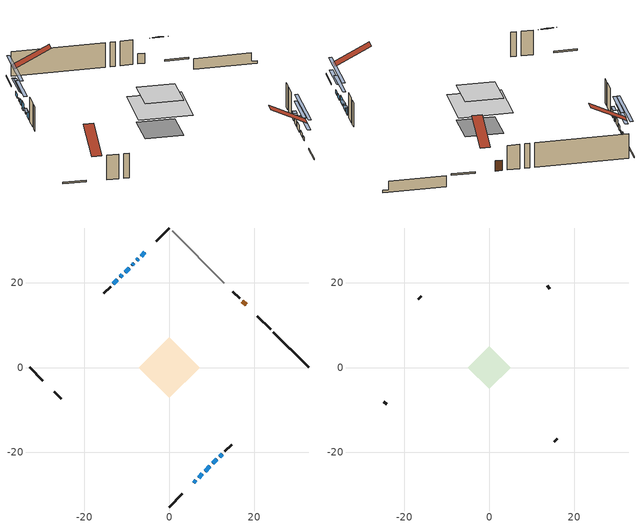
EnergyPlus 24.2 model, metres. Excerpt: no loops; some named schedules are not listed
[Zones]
conditioned space
 floor adiabatic (AdiabaticFloorConstruction): -7.15,0 0,7.15 7.15,0 0,-7.15 z3.35
 floor foundation (Slab1 construction): -5.05,0 0,5.05 5.05,0 0,-5.05 z-1.22
 wall outside (RimJoist1 construction): 0,-32.86 3.12,-29.74 / -32.86,0 -29.74,-3.12 / 0,32.86 -3.12,29.74 / 23.89,8.98 20.77,12.1 z0.91:1.21
 wall outside (AdiabaticWallConstruction 1): 18.12,14.75 17.21,15.65 z0.91:2.94
 wall outside (AdiabaticWallConstruction): 5.77,-27.09 6.27,-26.59 z0.91:1.62; -5.77,27.09 -6.63,26.23 / 6.93,-25.93 7.79,-25.07 z0.91:1.73; -7.29,25.58 -7.65,25.21 z0.91:1.42; -8.31,24.56 -8.78,24.09 z0.91:1.93; -9.43,23.43 -10.4,22.46 / 8.45,-24.42 9.6,-23.27 / -12.2,20.66 -13.17,19.69 / 10.25,-22.61 11.23,-21.64 / 11.88,-20.98 12.46,-20.41 z0.91:2.28; -11.06,21.81 -11.54,21.32 z0.91:1.7
 wall outside (Wall1 construction): 13.11,-19.75 14.71,-18.16 / -27.09,-5.77 -25.5,-7.36 / -13.83,19.04 -15.42,17.45 / 16.55,16.31 14.96,17.9 z0.91:5.79
 wall foundation (FoundationWall1 construction): 24.54,8.32,-1.22 24.54,8.32,0.91 32.03,0.83,0.91 32.03,0.83,-0.78 32.86,0,-0.78 32.86,0,-1.22
 wall adiabatic (Wall4 construction): 12.96,19.9 0.66,32.21 z0.91:5.79
 window (WindowConstruction 7): 5.77,-27.09 6.27,-26.59 z0.91:1.62
 window (WindowConstruction 9): -5.77,27.09 -6.63,26.23 z0.91:1.72
 window (WindowConstruction 10): 6.93,-25.93 7.79,-25.07 z0.91:1.72
 window (WindowConstruction 8): -7.29,25.57 -7.65,25.21 z0.91:1.42
 window (WindowConstruction): -8.31,24.56 -8.77,24.09 z0.91:1.92
 window (WindowConstruction 1): -9.43,23.43 -10.4,22.46 z0.91:2.28
 window (WindowConstruction 2): 8.45,-24.41 9.6,-23.27 z0.91:2.28
 window (WindowConstruction 3): -11.06,21.81 -11.54,21.32 z0.91:1.7
 window (WindowConstruction 4): -12.2,20.66 -13.17,19.69 z0.91:2.28
 window (WindowConstruction 5): 10.25,-22.61 11.22,-21.64 z0.91:2.28
 window (WindowConstruction 6): 11.88,-20.98 12.46,-20.41 z0.91:2.28
 door (Door): 18.12,14.75 17.21,15.65 z0.91:2.94
 ceiling adiabatic (AdiabaticFloorConstruction): 0,-7.15 7.15,0 0,7.15 -7.15,0 z3.35
attic - vented
 floor to conditioned space (Floor1 construction Reversed): -5.05,0 0,5.05 5.05,0 0,-5.05 z5.79
 wall outside (Wall3 construction): 15.36,-17.5 16.05,-16.82 / -24.84,-8.02 -24.16,-8.7 / -16.08,16.79 -16.76,16.11 / 14.3,18.56 13.62,19.24 z0.91:5.79
 roof outside (Roof1 construction): 5.11,-27.75,5.79 0.33,-22.97,9.17 -1,-24.31,9.17 3.78,-29.09,5.79; -27.75,-5.11,5.79 -22.97,-0.33,9.17 -24.31,1,9.17 -29.09,-3.78,5.79; -5.11,27.75,5.79 -0.33,22.97,9.17 1,24.31,9.17 -3.78,29.09,5.79; 18.77,14.09,5.79 13.99,9.31,9.17 15.33,7.97,9.17 20.11,12.75,5.79
shading: 8.21,-24.65 3.83,-29.03 4.26,-29.46 8.64,-25.08 z4.36; -10.08,22.78 -2.32,30.54 -2.75,30.97 -10.51,23.21 z6.6; 11.24,-21.62 3.48,-29.38 3.91,-29.82 11.67,-22.05 z6.6; -9.59,23.28 -5.35,27.51 -5.78,27.94 -10.02,23.71 z4.16; -10.71,22.15 -6.37,26.49 -6.8,26.93 -11.14,22.58 z4.67; -12.34,20.52 -7.49,25.37 -7.93,25.8 -12.77,20.96 z5.02; 11.54,-21.33 6.51,-26.35 6.94,-26.78 11.97,-21.76 z5.02; -11.65,21.21 -10.95,21.91 -11.38,22.34 -12.08,21.65 z1.85; -13.28,19.59 -12.09,20.77 -12.53,21.2 -13.71,20.02 z2.43; 11.33,-21.53 10.15,-22.71 10.58,-23.15 11.76,-21.96 z2.43; 12.56,-20.3 11.78,-21.09 12.21,-21.52 12.99,-20.73 z2.43
[Building]
Building 1: Terrain=Suburbs
[Site:Location]
Toronto City Centre_ON: Latitude {deg}=43.63; Longitude {deg}=-79.39; Time Zone {hr}=-5; Elevation {m}=77; Keep Site Location Information=Yes
[Site:GroundTemperature:Shallow]
5.01852, 3.26908, 3.12898, 3.95918, 7.29196, 10.6092, 13.4851, 15.3069, 15.4617, 13.9799, 11.1774, 7.9619
[Site:WaterMainsTemperature]
Calculation Method=Schedule; Temperature Schedule=mains temperature schedule
[Material] Roughness=Rough; Thermal Absorptance=0.9
Name | Thickness {m} | Conductivity {W/m-K} | Density {kg/m3} | Specific Heat {J/kg-K} | Solar Absorptance | Visible Absorptance
asphalt or fiberglass shingles | 0.00635 | 0.162714 | 1121.4 | 1465.45 | 0.4 | 0.4
ceiling stud and cavity | 0.1397 | 0.0766543 | 65.682 | 1177.47 | 0.7 | 0.7
concrete 4.0 in. | 0.1016 | 1.803125 | 2242.8 | 837.4 | 0.7 | 0.7
concrete 8.0 in. | 0.2032 | 1.803125 | 2242.8 | 837.4 | 0.7 | 0.7
door material | 0.04445 | 0.188738 | 512.64 | 1214.23 | 0.7 | 0.7
floor covering | 0.0127 | 0.0433444 | 54.468 | 1339.84 | 0.6 | 0.6
floor rigid ins; wall rigid ins | 0.512978 | 0.029427 | 32.04 | 1214.23 | 0.7 | 0.7
floor stud and cavity | 0.1397 | 1.75129 | 37.0049 | 1207.88 | 0.7 | 0.7
furniture material conditioned space 1 | 0.1524 | 0.115458 | 640.8 | 1214.23 | 0.6 | 0.6
gypsum board | 0.0127 | 0.160291 | 801 | 837.4 | 0.6 | 0.6
osb sheathing 0.5 in. | 0.0127 | 0.115458 | 512.64 | 1214.23 | 0.7 | 0.7
osb sheathing 0.5 in. 1 | 0.0127 | 0.115458 | 512.64 | 1214.23 | 0.84 | 0.84
osb sheathing 0.75 in. | 0.01905 | 0.115458 | 512.64 | 1214.23 | 0.7 | 0.7
osb sheathing 2.0 in. | 0.0508 | 0.115458 | 512.64 | 1214.23 | 0.7 | 0.7
rim joist stud and cavity | 0.0508 | 0.49249 | 125.044 | 1163.47 | 0.6 | 0.6
wall stud and cavity | 0.1397 | 0.351067 | 139.0536 | 1170.24 | 0.7 | 0.7
wall stud and cavity 1 | 0.0889 | 6.1454 | 50.32683 | 1063.81 | 0.6 | 0.6
wall stud and cavity 2 | 0.1397 | 0.24907 | 139.0536 | 1170.24 | 0.7 | 0.7
wall stud and cavity 3 | 0.0889 | 0.380278 | 52.3479 | 1209.89 | 0.7 | 0.7
wall stud and cavity 4 | 0.0889 | 0.391764 | 83.0341 | 1211.67 | 0.7 | 0.7
wood siding | 0.0254 | 0.102417 | 544.68 | 1172.36 | 0.84 | 0.84
wood siding 1 | 0.00254 | 0.102417 | 544.68 | 1172.36 | 0.84 | 0.84
wood siding 2; wood siding 3; wood siding 4 | 0.0254 | 0.102417 | 544.68 | 1172.36 | 0.7 | 0.7
[WindowMaterial:SimpleGlazingSystem]
Name | U-Factor {W/m2-K} | Solar Heat Gain Coefficient
WindowMaterial | 2.68172 | 0.47
WindowMaterial 1 | 2.66639 | 0.54
WindowMaterial 2 | 2.66525 | 0.55
WindowMaterial 3 | 2.68683 | 0.45
WindowMaterial 4 | 2.6732 | 0.51
WindowMaterial 5 | 5.34981 | 0.68
WindowMaterial 6 | 5.00743 | 0.62
WindowMaterial 7 | 2.680016 | 0.49
[Construction]
AdiabaticFloorConstruction: floor stud and cavity, floor rigid ins, osb sheathing 0.75 in., floor covering
AdiabaticWallConstruction: wood siding 3, wall rigid ins, wall stud and cavity 3, gypsum board
AdiabaticWallConstruction 1: wood siding 4, wall rigid ins, wall stud and cavity 3, gypsum board
Door: door material
Floor1 construction Reversed: gypsum board, ceiling stud and cavity
FoundationWall1 construction: concrete 8.0 in.
furniture construction conditioned space 1: furniture material conditioned space 1
PartitionWallConstruction: gypsum board, wall stud and cavity 4, gypsum board
RimJoist1 construction: wood siding 2, osb sheathing 2.0 in., rim joist stud and cavity
Roof1 construction: asphalt or fiberglass shingles
Slab1 construction: concrete 4.0 in.
Wall1 construction: wood siding, osb sheathing 0.5 in., wall stud and cavity, gypsum board
Wall3 construction: wood siding 1, wall stud and cavity 1
Wall4 construction: osb sheathing 0.5 in. 1, wall stud and cavity 2, gypsum board
WindowConstruction: WindowMaterial
WindowConstruction 1; WindowConstruction 4; WindowConstruction 5: WindowMaterial 1
WindowConstruction 10; WindowConstruction 9: WindowMaterial 7
WindowConstruction 2: WindowMaterial 2
WindowConstruction 3: WindowMaterial 3
WindowConstruction 6: WindowMaterial 4
WindowConstruction 7: WindowMaterial 5
WindowConstruction 8: WindowMaterial 6
[Zone] Multiplier=1; Part of Total Floor Area=Yes
Name | Volume {m3}
attic - vented | 27.2267
conditioned space | 383.1
[Space]
Name | Zone | Volume {m3}
attic - vented 1 | attic - vented | 27.2267
conditioned space 1 | conditioned space | 383.1
[ZoneInfiltration:EffectiveLeakageArea]
infil attic - vented 1: Zone or Space=attic - vented 1; Schedule=Always On Discrete; Effective Air Leakage Area {cm2}=2151.58; Stack Coefficient=0.000574183; Wind Coefficient=1.61899e-05
[ZoneMixing]
whole house fan mix: Zone or Space=attic - vented; Schedule=Always On Continuous; Design Flow Rate Calculation Method=Flow/Zone; Design Flow Rate {m3/s}=0; Source Zone or Space=conditioned space
[SurfaceProperty:ExposedFoundationPerimeter]
Slab1: Exposed Perimeter Calculation Method=TotalExposedPerimeter; Total Exposed Perimeter {m}=11.765
[InternalMass] Zone or ZoneList=conditioned space; Space or SpaceList=conditioned space 1
Name | Construction | Surface Area {m2}
furniture mass conditioned space 1 | furniture construction conditioned space 1 | 61.3201
partition wall mass | PartitionWallConstruction | 153.3
[Lights]
interior lighting: Zone or ZoneList or Space or SpaceList=conditioned space 1; Schedule=interior lighting schedule; Design Level Calculation Method=LightingLevel; Lighting Level {W}=343.2; Return Air Fraction=0; Fraction Radiant=0.6; Fraction Visible=0.2; Fraction Replaceable=1
[People]
occupants: Zone or ZoneList or Space or SpaceList=conditioned space 1; Number of People Schedule=occupants schedule; Number of People Calculation Method=People; Number of People=3; Fraction Radiant=0.314171; Sensible Heat Fraction=0.56303; Activity Level Schedule=occupants activity schedule; Carbon Dioxide Generation Rate {m3/s-W}=0; Enable ASHRAE 55 Comfort Warnings=No; Mean Radiant Temperature Calculation Type=EnclosureAveraged
[ElectricEquipment] Zone or ZoneList or Space or SpaceList=conditioned space 1; Design Level Calculation Method=EquipmentLevel
Name | Schedule | Design Level {W} | Fraction Latent | Fraction Radiant | Fraction Lost
clothes dryer | clothes dryer schedule | 140.772 | 0.015 | 0.081 | 0.85
clothes washer | clothes washer schedule | 32.1985 | 0.03 | 0.162 | 0.7
cooking range | cooking range schedule | 208.969 | 0.08 | 0.432 | 0.2
dishwasher | dishwasher schedule | 66.8632 | 0.3 | 0.18 | 0.4
fridge | fridge schedule | 72.9452 | 0 | 0.6 | 0
mech vent house fan | mech vent house fan schedule | 0 | 0 | 0 | 1
mech vent house fan cfis | mech vent house fan cfis schedule | 0 | 0 | 0 | 0
misc plug loads | misc plug loads schedule | 494.7 | 0.045 | 0.513 | 0.1
whole house fan | Always On Discrete | 0 | 0 | 0 | 1
[OtherEquipment] Zone or ZoneList or Space or SpaceList=conditioned space 1; Design Level Calculation Method=EquipmentLevel
Name | Fuel Type | Schedule | Design Level {W} | Fraction Latent | Fraction Radiant | Fraction Lost
clothes dryer 1 | Electricity | clothes dryer schedule | 0 | 0.015 | 0.081 | 0.85
cooking range 1 | Electricity | cooking range schedule | 0 | 0.08 | 0.432 | 0.2
general water use latent | None | general water use schedule | 59.3978 | 1 | 0 | 0
general water use sensible | None | general water use schedule | -58.539 | 0 | 0.6 | 0
mech vent house fan latent load | None | Always On Discrete | 0 | 1 | 0 | 0
mech vent house fan sensible load | None | Always On Discrete | 0 | 0 | 0 | 0
water heater energy adjustment1 | NaturalGas | Always On Discrete | 0.01 | 0 | 0 | 1
[ZoneInfiltration:DesignFlowRate] Zone or ZoneList or Space or SpaceList=conditioned space 1; Schedule=Always On Discrete; Design Flow Rate Calculation Method=Flow/Zone; Design Flow Rate {m3/s}=0
infil flow; natural vent flow; whole house fan flow
[AvailabilityManager:Scheduled]
furnace airloop Availability Manager: Schedule=Always On Discrete
[Foundation:Kiva]
Foundation Kiva 1: Initial Indoor Air Temperature {C}=18; Wall Height Above Grade {m}=0.910011; Wall Depth Below Slab {m}=0.2032
[Foundation:Kiva:Settings]
Soil Conductivity {W/m-K}=0.849921; Soil Density {kg/m3}=1842.3; Soil Specific Heat {J/kg-K}=418.7; Ground Solar Absorptivity=0.9; Ground Thermal Absorptivity=0.9; Ground Surface Roughness {m}=0.03; Far-Field Width {m}=40; Deep-Ground Boundary Condition=ZeroFlux; Deep-Ground Depth {m}=40; Minimum Cell Dimension {m}=0.2; Maximum Cell Growth Coefficient=3; Simulation Timestep=Timestep
[Exterior:Lights]
exterior lighting: Schedule=exterior lighting schedule; Design Level {W}=75.6
[EnergyManagementSystem:GlobalVariable]
furnace_airloop_Fan_RTF
infil_program_Qfan
infil_program_Qinf
natural_vent_program_Qnv
natural_vent_program_Qwhf
[EnergyManagementSystem:Sensor]
Name | Output:Variable or Output:Meter Index Key | Output:Variable or Output:Meter
airflow_gain | infil flow | Infiltration Sensible Heat Gain Energy
airflow_gain_1 | natural vent flow | Infiltration Sensible Heat Gain Energy
airflow_gain_2 | whole house fan flow | Infiltration Sensible Heat Gain Energy
airflow_loss | infil flow | Infiltration Sensible Heat Loss Energy
airflow_loss_1 | natural vent flow | Infiltration Sensible Heat Loss Energy
airflow_loss_2 | whole house fan flow | Infiltration Sensible Heat Loss Energy
clg_load_cond |  | Cooling:EnergyTransfer:Zone:CONDITIONED SPACE
clg_sp_s; clg_sp_s_1 | cooling setpoint | Schedule Value
clothes_dryer_exhaust_0_sch_s | clothes dryer exhaust 0 schedule | Schedule Value
cool_season | cooling season schedule | Schedule Value
htg_load_cond |  | Heating:EnergyTransfer:Zone:CONDITIONED SPACE
htg_sp_s; htg_sp_s_1 | heating setpoint | Schedule Value
ig_ee_conv | clothes dryer | Electric Equipment Convective Heating Energy
ig_ee_conv_2 | cooking range | Electric Equipment Convective Heating Energy
ig_ee_conv_4 | fridge | Electric Equipment Convective Heating Energy
ig_ee_conv_5 | misc plug loads | Electric Equipment Convective Heating Energy
ig_ee_conv_6 | whole house fan | Electric Equipment Convective Heating Energy
ig_ee_rad | clothes dryer | Electric Equipment Radiant Heating Energy
ig_ee_rad_2 | cooking range | Electric Equipment Radiant Heating Energy
ig_ee_rad_4 | fridge | Electric Equipment Radiant Heating Energy
ig_ee_rad_5 | misc plug loads | Electric Equipment Radiant Heating Energy
ig_ee_rad_6 | whole house fan | Electric Equipment Radiant Heating Energy
ig_lgt_conv | interior lighting | Lights Convective Heating Energy
ig_lgt_rad | interior lighting | Lights Radiant Heating Energy
ig_lgt_vis | interior lighting | Lights Visible Radiation Heating Energy
ig_oe_conv | clothes dryer 1 | Other Equipment Convective Heating Energy
ig_oe_conv_1 | cooking range 1 | Other Equipment Convective Heating Energy
ig_oe_conv_2 | general water use latent | Other Equipment Convective Heating Energy
ig_oe_conv_3 | general water use sensible | Other Equipment Convective Heating Energy
ig_oe_conv_4 | water heater energy adjustment1 | Other Equipment Convective Heating Energy
ig_oe_rad | clothes dryer 1 | Other Equipment Radiant Heating Energy
ig_oe_rad_1 | cooking range 1 | Other Equipment Radiant Heating Energy
ig_oe_rad_2 | general water use latent | Other Equipment Radiant Heating Energy
ig_oe_rad_3 | general water use sensible | Other Equipment Radiant Heating Energy
ig_oe_rad_4 | water heater energy adjustment1 | Other Equipment Radiant Heating Energy
ig_ppl_conv | occupants | People Convective Heating Energy
ig_ppl_rad | occupants | People Radiant Heating Energy
im_conv | furniture mass conditioned space 1 | Surface Inside Face Convection Heat Gain Energy
im_conv_1 | partition wall mass | Surface Inside Face Convection Heat Gain Energy
im_ig | furniture mass conditioned space 1 | Surface Inside Face Internal Gains Radiation Heat Gain Energy
im_ig_1 | partition wall mass | Surface Inside Face Internal Gains Radiation Heat Gain Energy
im_lgt | furniture mass conditioned space 1 | Surface Inside Face Lights Radiation Heat Gain Energy
im_lgt_1 | partition wall mass | Surface Inside Face Lights Radiation Heat Gain Energy
im_sol | furniture mass conditioned space 1 | Surface Inside Face Solar Radiation Heat Gain Energy
im_sol_1 | partition wall mass | Surface Inside Face Solar Radiation Heat Gain Energy
im_surf | furniture mass conditioned space 1 | Surface Inside Face Net Surface Thermal Radiation Heat Gain Energy
im_surf_1 | partition wall mass | Surface Inside Face Net Surface Thermal Radiation Heat Gain Energy
mv_conv | mech vent house fan | Electric Equipment Convective Heating Energy
mv_conv_1 | mech vent house fan cfis | Electric Equipment Convective Heating Energy
mv_conv_2 | mech vent house fan latent load | Other Equipment Convective Heating Energy
mv_conv_3 | mech vent house fan sensible load | Other Equipment Convective Heating Energy
mv_rad | mech vent house fan | Electric Equipment Radiant Heating Energy
mv_rad_1 | mech vent house fan cfis | Electric Equipment Radiant Heating Energy
mv_rad_2 | mech vent house fan latent load | Other Equipment Radiant Heating Energy
mv_rad_3 | mech vent house fan sensible load | Other Equipment Radiant Heating Energy
natural_vent_s | natural vent schedule | Schedule Value
out_pb_s |  | Site Outdoor Air Barometric Pressure
out_wt_s |  | Site Outdoor Air Humidity Ratio
site_vw_s |  | Site Wind Speed
ss_back_out | Window1 | Surface Window Shortwave from Zone Back Out Window Heat Transfer Rate
ss_back_out_1 | Window10 | Surface Window Shortwave from Zone Back Out Window Heat Transfer Rate
ss_back_out_10 | Window9 | Surface Window Shortwave from Zone Back Out Window Heat Transfer Rate
ss_back_out_2 | Window11 | Surface Window Shortwave from Zone Back Out Window Heat Transfer Rate
ss_back_out_3 | Window2 | Surface Window Shortwave from Zone Back Out Window Heat Transfer Rate
ss_back_out_4 | Window3 | Surface Window Shortwave from Zone Back Out Window Heat Transfer Rate
ss_back_out_5 | Window4 | Surface Window Shortwave from Zone Back Out Window Heat Transfer Rate
ss_back_out_6 | Window5 | Surface Window Shortwave from Zone Back Out Window Heat Transfer Rate
ss_back_out_7 | Window6 | Surface Window Shortwave from Zone Back Out Window Heat Transfer Rate
ss_back_out_8 | Window7 | Surface Window Shortwave from Zone Back Out Window Heat Transfer Rate
ss_back_out_9 | Window8 | Surface Window Shortwave from Zone Back Out Window Heat Transfer Rate
ss_conv | Door1 | Surface Inside Face Convection Heat Gain Energy
ss_conv_1 | Window1 | Surface Inside Face Convection Heat Gain Energy
ss_conv_10 | Window8 | Surface Inside Face Convection Heat Gain Energy
ss_conv_11 | Window9 | Surface Inside Face Convection Heat Gain Energy
ss_conv_2 | Window10 | Surface Inside Face Convection Heat Gain Energy
ss_conv_3 | Window11 | Surface Inside Face Convection Heat Gain Energy
ss_conv_4 | Window2 | Surface Inside Face Convection Heat Gain Energy
ss_conv_5 | Window3 | Surface Inside Face Convection Heat Gain Energy
ss_conv_6 | Window4 | Surface Inside Face Convection Heat Gain Energy
ss_conv_7 | Window5 | Surface Inside Face Convection Heat Gain Energy
ss_conv_8 | Window6 | Surface Inside Face Convection Heat Gain Energy
ss_conv_9 | Window7 | Surface Inside Face Convection Heat Gain Energy
ss_ig | Door1 | Surface Inside Face Internal Gains Radiation Heat Gain Energy
ss_ig_1 | Window1 | Surface Inside Face Internal Gains Radiation Heat Gain Energy
ss_ig_10 | Window8 | Surface Inside Face Internal Gains Radiation Heat Gain Energy
ss_ig_11 | Window9 | Surface Inside Face Internal Gains Radiation Heat Gain Energy
ss_ig_2 | Window10 | Surface Inside Face Internal Gains Radiation Heat Gain Energy
ss_ig_3 | Window11 | Surface Inside Face Internal Gains Radiation Heat Gain Energy
ss_ig_4 | Window2 | Surface Inside Face Internal Gains Radiation Heat Gain Energy
ss_ig_5 | Window3 | Surface Inside Face Internal Gains Radiation Heat Gain Energy
ss_ig_6 | Window4 | Surface Inside Face Internal Gains Radiation Heat Gain Energy
ss_ig_7 | Window5 | Surface Inside Face Internal Gains Radiation Heat Gain Energy
ss_ig_8 | Window6 | Surface Inside Face Internal Gains Radiation Heat Gain Energy
ss_ig_9 | Window7 | Surface Inside Face Internal Gains Radiation Heat Gain Energy
ss_lgt | Door1 | Surface Inside Face Lights Radiation Heat Gain Energy
ss_sol | Door1 | Surface Inside Face Solar Radiation Heat Gain Energy
ss_surf | Door1 | Surface Inside Face Net Surface Thermal Radiation Heat Gain Energy
ss_surf_1 | Window1 | Surface Inside Face Net Surface Thermal Radiation Heat Gain Energy
ss_surf_10 | Window8 | Surface Inside Face Net Surface Thermal Radiation Heat Gain Energy
ss_surf_11 | Window9 | Surface Inside Face Net Surface Thermal Radiation Heat Gain Energy
ss_surf_2 | Window10 | Surface Inside Face Net Surface Thermal Radiation Heat Gain Energy
ss_surf_3 | Window11 | Surface Inside Face Net Surface Thermal Radiation Heat Gain Energy
ss_surf_4 | Window2 | Surface Inside Face Net Surface Thermal Radiation Heat Gain Energy
ss_surf_5 | Window3 | Surface Inside Face Net Surface Thermal Radiation Heat Gain Energy
ss_surf_6 | Window4 | Surface Inside Face Net Surface Thermal Radiation Heat Gain Energy
ss_surf_7 | Window5 | Surface Inside Face Net Surface Thermal Radiation Heat Gain Energy
ss_surf_8 | Window6 | Surface Inside Face Net Surface Thermal Radiation Heat Gain Energy
ss_surf_9 | Window7 | Surface Inside Face Net Surface Thermal Radiation Heat Gain Energy
ss_trans_in | Window1 | Surface Window Transmitted Solar Radiation Rate
ss_trans_in_1 | Window10 | Surface Window Transmitted Solar Radiation Rate
ss_trans_in_10 | Window9 | Surface Window Transmitted Solar Radiation Rate
ss_trans_in_2 | Window11 | Surface Window Transmitted Solar Radiation Rate
ss_trans_in_3 | Window2 | Surface Window Transmitted Solar Radiation Rate
ss_trans_in_4 | Window3 | Surface Window Transmitted Solar Radiation Rate
ss_trans_in_5 | Window4 | Surface Window Transmitted Solar Radiation Rate
ss_trans_in_6 | Window5 | Surface Window Transmitted Solar Radiation Rate
ss_trans_in_7 | Window6 | Surface Window Transmitted Solar Radiation Rate
ss_trans_in_8 | Window7 | Surface Window Transmitted Solar Radiation Rate
ss_trans_in_9 | Window8 | Surface Window Transmitted Solar Radiation Rate
ss_trans_out | Window1 | Surface Inside Face Initial Transmitted Diffuse Transmitted Out Window Solar Radiation Rate
ss_trans_out_1 | Window10 | Surface Inside Face Initial Transmitted Diffuse Transmitted Out Window Solar Radiation Rate
ss_trans_out_10 | Window9 | Surface Inside Face Initial Transmitted Diffuse Transmitted Out Window Solar Radiation Rate
ss_trans_out_2 | Window11 | Surface Inside Face Initial Transmitted Diffuse Transmitted Out Window Solar Radiation Rate
ss_trans_out_3 | Window2 | Surface Inside Face Initial Transmitted Diffuse Transmitted Out Window Solar Radiation Rate
ss_trans_out_4 | Window3 | Surface Inside Face Initial Transmitted Diffuse Transmitted Out Window Solar Radiation Rate
ss_trans_out_5 | Window4 | Surface Inside Face Initial Transmitted Diffuse Transmitted Out Window Solar Radiation Rate
ss_trans_out_6 | Window5 | Surface Inside Face Initial Transmitted Diffuse Transmitted Out Window Solar Radiation Rate
ss_trans_out_7 | Window6 | Surface Inside Face Initial Transmitted Diffuse Transmitted Out Window Solar Radiation Rate
ss_trans_out_8 | Window7 | Surface Inside Face Initial Transmitted Diffuse Transmitted Out Window Solar Radiation Rate
ss_trans_out_9 | Window8 | Surface Inside Face Initial Transmitted Diffuse Transmitted Out Window Solar Radiation Rate
s_conv | Floor1 | Surface Inside Face Convection Heat Gain Energy
s_conv_1 | FoundationWall1 | Surface Inside Face Convection Heat Gain Energy
s_conv_10 | Wall1:225 | Surface Inside Face Convection Heat Gain Energy
s_conv_11 | Wall1:315 | Surface Inside Face Convection Heat Gain Energy
s_conv_12 | Wall1:45 | Surface Inside Face Convection Heat Gain Energy
s_conv_13 | Wall4 | Surface Inside Face Convection Heat Gain Energy
s_conv_2 | inferred conditioned ceiling | Surface Inside Face Convection Heat Gain Energy
s_conv_3 | inferred conditioned floor | Surface Inside Face Convection Heat Gain Energy
s_conv_4 | RimJoist1:135 | Surface Inside Face Convection Heat Gain Energy
s_conv_5 | RimJoist1:225 | Surface Inside Face Convection Heat Gain Energy
s_conv_6 | RimJoist1:315 | Surface Inside Face Convection Heat Gain Energy
s_conv_7 | RimJoist1:45 | Surface Inside Face Convection Heat Gain Energy
s_conv_8 | Slab1 | Surface Inside Face Convection Heat Gain Energy
s_conv_9 | Wall1:135 | Surface Inside Face Convection Heat Gain Energy
s_ig | Floor1 | Surface Inside Face Internal Gains Radiation Heat Gain Energy
s_ig_1 | FoundationWall1 | Surface Inside Face Internal Gains Radiation Heat Gain Energy
s_ig_10 | Wall1:225 | Surface Inside Face Internal Gains Radiation Heat Gain Energy
s_ig_11 | Wall1:315 | Surface Inside Face Internal Gains Radiation Heat Gain Energy
s_ig_12 | Wall1:45 | Surface Inside Face Internal Gains Radiation Heat Gain Energy
s_ig_13 | Wall4 | Surface Inside Face Internal Gains Radiation Heat Gain Energy
s_ig_2 | inferred conditioned ceiling | Surface Inside Face Internal Gains Radiation Heat Gain Energy
s_ig_3 | inferred conditioned floor | Surface Inside Face Internal Gains Radiation Heat Gain Energy
s_ig_4 | RimJoist1:135 | Surface Inside Face Internal Gains Radiation Heat Gain Energy
s_ig_5 | RimJoist1:225 | Surface Inside Face Internal Gains Radiation Heat Gain Energy
s_ig_6 | RimJoist1:315 | Surface Inside Face Internal Gains Radiation Heat Gain Energy
s_ig_7 | RimJoist1:45 | Surface Inside Face Internal Gains Radiation Heat Gain Energy
s_ig_8 | Slab1 | Surface Inside Face Internal Gains Radiation Heat Gain Energy
s_ig_9 | Wall1:135 | Surface Inside Face Internal Gains Radiation Heat Gain Energy
s_lgt | Floor1 | Surface Inside Face Lights Radiation Heat Gain Energy
s_lgt_1 | FoundationWall1 | Surface Inside Face Lights Radiation Heat Gain Energy
s_lgt_10 | Wall1:225 | Surface Inside Face Lights Radiation Heat Gain Energy
s_lgt_11 | Wall1:315 | Surface Inside Face Lights Radiation Heat Gain Energy
s_lgt_12 | Wall1:45 | Surface Inside Face Lights Radiation Heat Gain Energy
s_lgt_13 | Wall4 | Surface Inside Face Lights Radiation Heat Gain Energy
s_lgt_2 | inferred conditioned ceiling | Surface Inside Face Lights Radiation Heat Gain Energy
s_lgt_3 | inferred conditioned floor | Surface Inside Face Lights Radiation Heat Gain Energy
s_lgt_4 | RimJoist1:135 | Surface Inside Face Lights Radiation Heat Gain Energy
s_lgt_5 | RimJoist1:225 | Surface Inside Face Lights Radiation Heat Gain Energy
s_lgt_6 | RimJoist1:315 | Surface Inside Face Lights Radiation Heat Gain Energy
s_lgt_7 | RimJoist1:45 | Surface Inside Face Lights Radiation Heat Gain Energy
s_lgt_8 | Slab1 | Surface Inside Face Lights Radiation Heat Gain Energy
